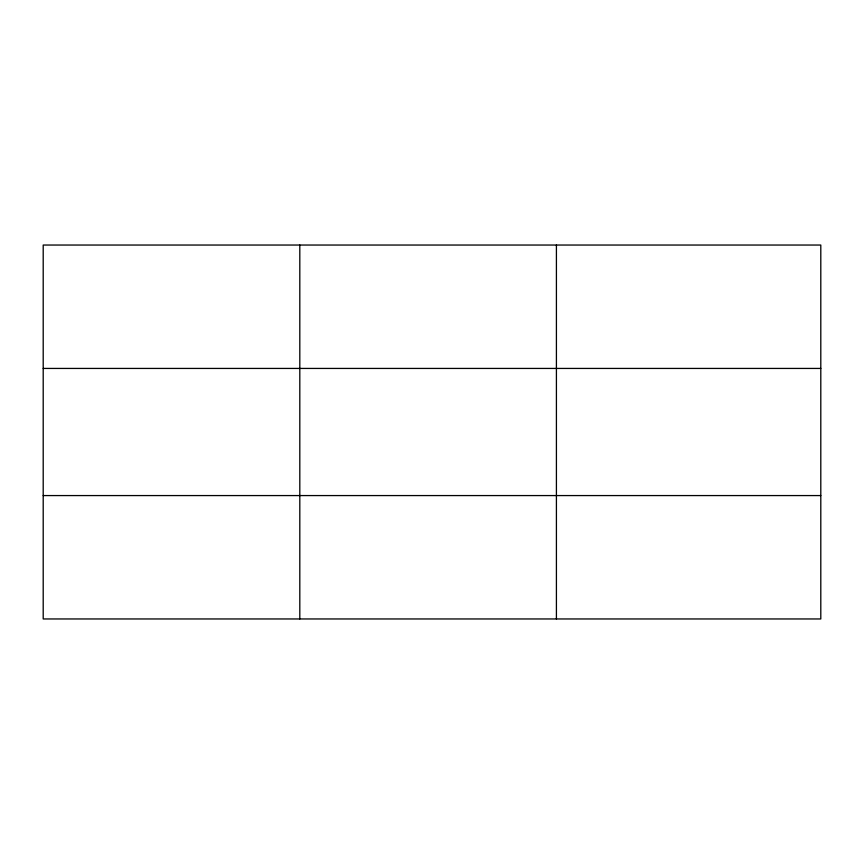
<?xml version="1.0" encoding="UTF-8"?>
<svg xmlns="http://www.w3.org/2000/svg" width="864" height="864" viewBox="0 0 864 864"><rect width="100%" height="100%" fill="white"/><g stroke="black" fill="none" stroke-linecap="round" stroke-linejoin="round"><path stroke-width="1.3" d="M299.808 245.041L299.808 618.959M556.416 245.041L556.416 618.959M820.8 368.431L820.8 245.041L43.2 245.041L43.2 618.959L820.8 618.959L820.8 368.431L43.2 368.431M43.2 495.569L820.8 495.569"/></g></svg>
